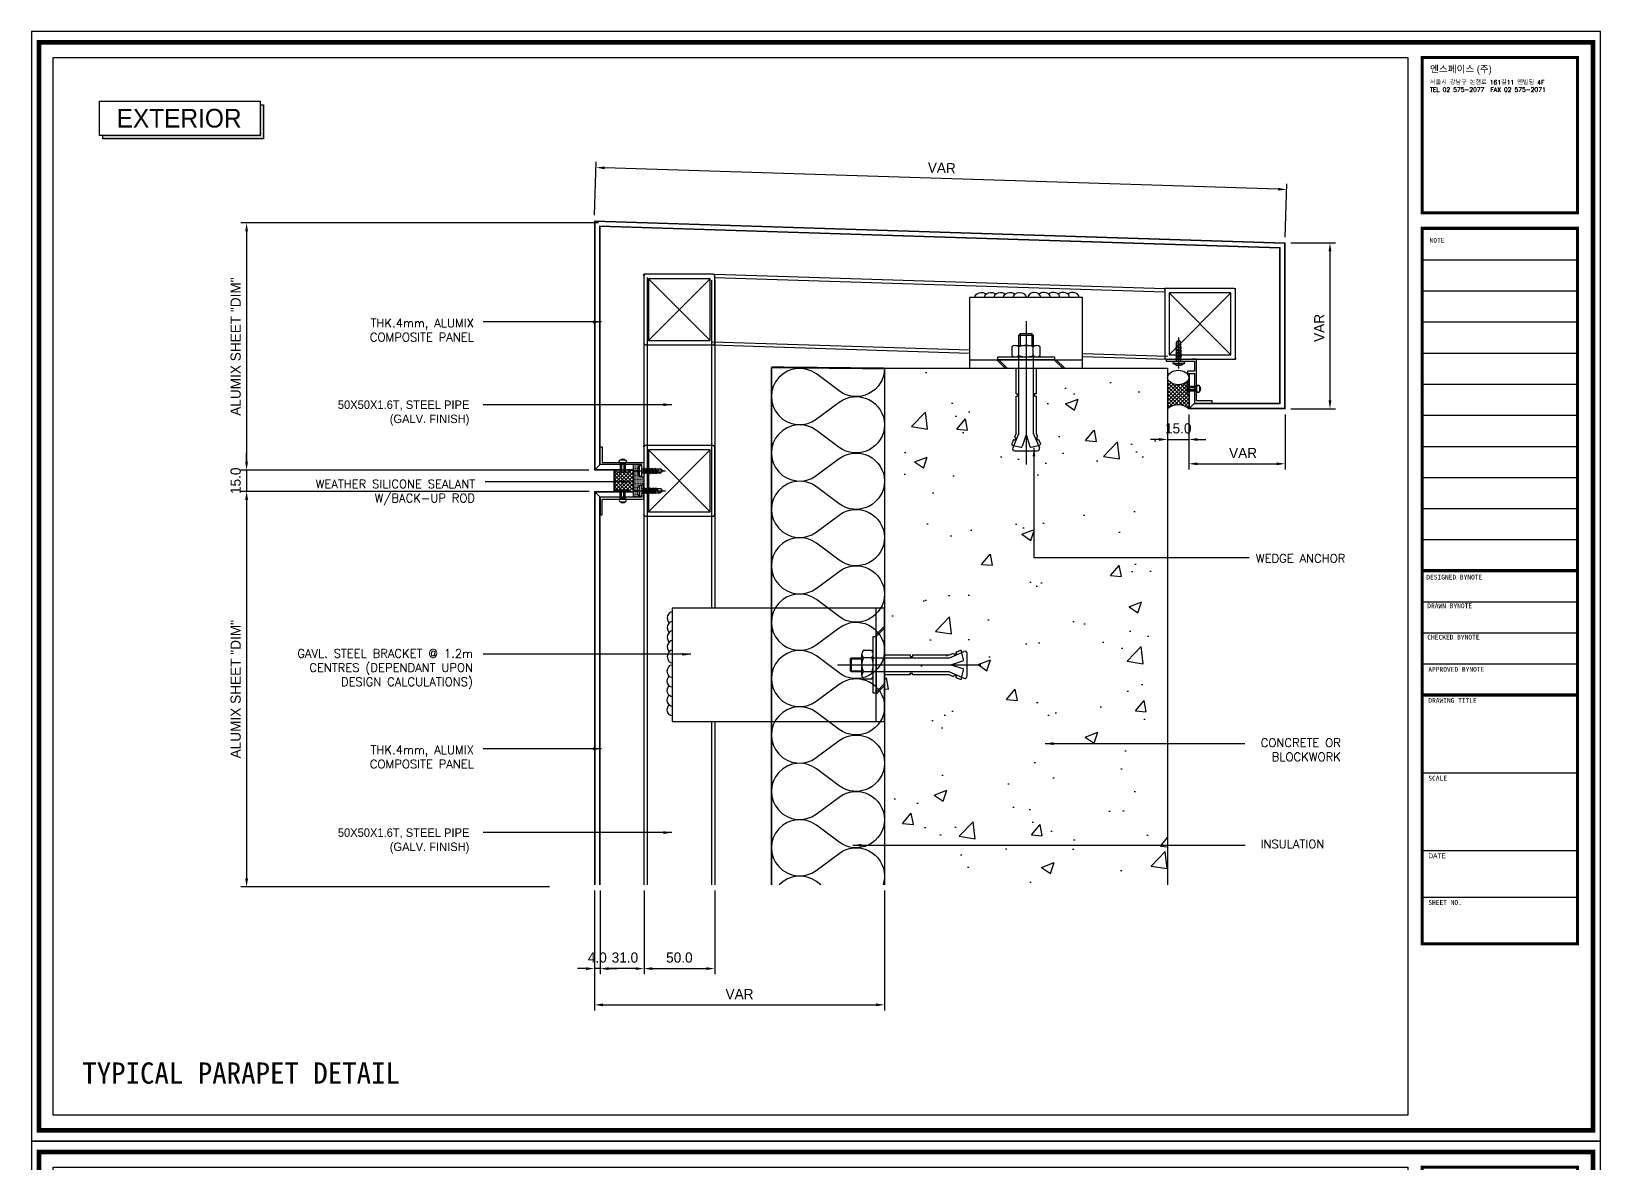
# Model space of a CAD drawing. Header units: millimetres. Extents: x 7297 to 60227, y -7497 to 19324.
# Drawn here: x 21964 to 23072, y 17129 to 17929 of the extents above; entities that cross this region are included whole.
import ezdxf

# ---------------------------------------------------------------- set-up
doc = ezdxf.new("R2010")
doc.units = ezdxf.units.MM
for name, color, linetype in [('NS_AL_MOLD', 7, 'Continuous'), ('NS_BRACKET_NUTS', 1, 'Continuous'), ('NS_CAULKING', 8, 'Continuous'), ('NS_COL_MAGENTA', 6, 'Continuous'), ('NS_COL_WHITE', 7, 'Continuous'), ('NS_COL_YELLOW', 2, 'Continuous'), ('NS_CON', 8, 'Continuous'), ('NS_CON_LINE', 2, 'Continuous'), ('NS_DIM', 1, 'Continuous'), ('NS_FORM', 7, 'Continuous'), ('NS_FRAME', 253, 'Continuous'), ('NS_INSUL', 8, 'Continuous'), ('NS_PIPE_FRAME', 2, 'Continuous'), ('NS_RIVET_SCREW', 1, 'Continuous'), ('NS_TEXT', 2, 'Continuous'), ('NS_TEXT_TITLE', 141, 'Continuous'), ('NS_WATERPROOF', 150, 'Continuous'), ('NS_WELD', 1, 'Continuous')]:
    doc.layers.add(name, color=color, linetype=linetype)
doc.layers.add('NS_AL_PANEL', color=32, linetype='Continuous', lineweight=9)
doc.styles.add('Expo M', font='Expo M.ttf')
doc.styles.add('HGTXT', font='romans.shx', dxfattribs={"bigfont": 'whgtxt.shx'})
doc.styles.add('HY울릉도L', font='')
doc.styles.add('style1', font='simplex.shx')
doc.styles.get('HY울릉도L').set_extended_font_data('Dotum')
doc.dimstyles.new('N-SPACE', dxfattribs={"dimscale": 4, "dimtxt": 1.8, "dimasz": 1.5, "dimexe": 1, "dimexo": 1, "dimgap": 1, "dimtad": 1, "dimtoh": 1, "dimdec": 1, "dimzin": 1, "dimdsep": 46, "dimtxsty": 'Expo M', "dimcen": 2, "dimclrd": 1, "dimclre": 1, "dimclrt": 2, "dimadec": 1, "dimazin": 0, "dimtfac": 1, "dimtdec": 1, "dimtix": 1, "dimtmove": 1, "dimatfit": 3, "dimfxl": 1, "dimtolj": 1, "dimtzin": 1, "dimarcsym": 0})

# ---------------------------------------------------------------- blocks, each defined once
blk = doc.blocks.new('*D923')
at = {"layer": 'NS_DIM', "color": 1, "lineweight": -2, "transparency": 16777216}
for p, q in [((22853.5, 17779.7), (22885.2, 17779.7)), ((22881.2, 17773.7), (22881.2, 17668.4)), ((22853.5, 17662.4), (22885.2, 17662.4))]:
    blk.add_line(p, q, dxfattribs=at)
at = {"layer": 'NS_DIM', "color": 1, "transparency": 16777216}
for points in [[(22880.2, 17773.7), (22882.2, 17773.7), (22881.2, 17779.7)], [(22880.2, 17668.4), (22882.2, 17668.4), (22881.2, 17662.4)]]:
    blk.add_solid(points, dxfattribs=at)
at = {"layer": 'NS_DIM', "color": 2, "transparency": 16777216, "insert": (22873.6, 17719.5), "char_height": 7.2, "attachment_point": 5, "rotation": 90, "style": 'Expo M'}
blk.add_mtext('\\A1;VAR', dxfattribs=at)
blk = doc.blocks.new('set anchor')
for p, q in [((0, -27.2), (0, 74.1)), ((-8.9, 56.5), (-10.1, 59.4)), ((-3.7, 61.8), (-9.5, 60.5)), ((-5, 52), (-9.4, 62.2)), ((-8.9, 56.5), (-8, 56.8)), ((-7.3, 55.2), (-8, 56.8)), ((7.9, 64.5), (-7.9, 64.5)), ((0, 52.8), (-2.7, 61.3)), ((0, 52.8), (2.7, 61.3)), ((9.5, 60.5), (3.7, 61.8)), ((5, 52), (9.4, 62.2)), ((7.3, 55.2), (8, 56.8)), ((8.9, 56.5), (8, 56.8)), ((8.9, 56.5), (10.1, 59.4)), ((-8.2, 54.8), (-7.3, 55.2)), ((-7.1, 52), (-8.2, 54.8)), ((-7.1, 25.8), (-7.1, 52)), ((-5, -2), (-5, 52)), ((5, 52), (5, -2)), ((7.1, 52), (8.2, 54.8)), ((7.1, 52), (7.1, 25.8)), ((8.2, 54.8), (7.3, 55.2)), ((-7.1, 25.8), (-5.8, 25.8)), ((-7.1, 6), (-7.1, 24.2)), ((-7.1, 24.2), (-5.8, 24.2)), ((-5.8, 24.2), (-5.8, 25.8)), ((7.1, 25.8), (5.8, 25.8)), ((5.8, 24.2), (5.8, 25.8)), ((7.1, 24.2), (5.8, 24.2)), ((7.1, 24.2), (7.1, 6)), ((-20, 0), (20, 0)), ((-20, -2), (-20, 0)), ((20, 0), (20, -2)), ((20, -2), (-20, -2)), ((7.5, -2), (-7.5, -2)), ((7.5, -2), (-7.5, -2)), ((7.5, -10), (-7.5, -10)), ((-5, -3), (-5, -9)), ((-5, -17.4), (-5, -10)), ((-4.2, -18.2), (-4.2, -10)), ((4.2, -18.2), (4.2, -10)), ((5, -3), (5, -9)), ((5, -10), (5, -17.4)), ((5, -17.4), (-5, -17.4)), ((-4.2, -18.2), (-5, -17.4)), ((-4.2, -18.2), (4.2, -18.2)), ((5, -17.4), (4.2, -18.2))]:
    blk.add_line(p, q)
blk.add_lwpolyline([(5, -3, 0.202073), (-5, -3, 0.404145), (-10, -3), (-10, -9, 0.404145), (-5, -9, 0.202073), (5, -9, 0.404145), (10, -9), (10, -3, 0.404145)], format="xyb", close=True)
for centre, radius, start, end in [((-9.3, 59.7), 0.833, 102.5288, 201.8014), ((-7.9, 62.8), 1.67, 90, 203.4287), ((-3.5, 61), 0.833, 17.6501, 102.5288), ((3.5, 61), 0.833, 77.4712, 162.3499), ((7.9, 62.8), 1.67, 336.5713, 90), ((9.3, 59.7), 0.833, 338.1986, 77.4712)]:
    blk.add_arc(centre, radius, start, end)
blk = doc.blocks.new('*D922')
at = {"layer": 'NS_DIM', "color": 1, "lineweight": -2, "transparency": 16777216}
for p, q in [((22365.5, 17321.9), (22365.5, 17262.8)), ((22396.5, 17321.9), (22396.5, 17262.8)), ((22390.5, 17266.8), (22371.5, 17266.8))]:
    blk.add_line(p, q, dxfattribs=at)
at = {"layer": 'NS_DIM', "color": 1, "transparency": 16777216}
for points in [[(22371.5, 17267.8), (22371.5, 17265.8), (22365.5, 17266.8)], [(22390.5, 17267.8), (22390.5, 17265.8), (22396.5, 17266.8)]]:
    blk.add_solid(points, dxfattribs=at)
at = {"layer": 'NS_DIM', "color": 2, "transparency": 16777216, "insert": (22383, 17274.6), "char_height": 7.2, "attachment_point": 5, "style": 'Expo M'}
blk.add_mtext('\\A1;31.0', dxfattribs=at)
blk = doc.blocks.new('*D911')
at = {"layer": 'NS_DIM', "color": 1, "lineweight": -2, "transparency": 16777216}
for p, q in [((22115.7, 17625), (22115.7, 17631)), ((22357.5, 17619), (22111.7, 17619)), ((22115.7, 17619), (22115.7, 17604)), ((22357.7, 17604), (22111.7, 17604)), ((22115.7, 17598), (22115.7, 17592))]:
    blk.add_line(p, q, dxfattribs=at)
at = {"layer": 'NS_DIM', "color": 1, "transparency": 16777216}
for points in [[(22114.7, 17625), (22116.7, 17625), (22115.7, 17619)], [(22114.7, 17598), (22116.7, 17598), (22115.7, 17604)]]:
    blk.add_solid(points, dxfattribs=at)
at = {"layer": 'NS_DIM', "color": 2, "transparency": 16777216, "insert": (22108, 17611.5), "char_height": 7.2, "attachment_point": 5, "rotation": 90, "style": 'Expo M'}
blk.add_mtext('\\A1;15.0', dxfattribs=at)
blk = doc.blocks.new('*D910')
at = {"layer": 'NS_DIM', "color": 1, "lineweight": -2, "transparency": 16777216}
for p, q in [((22357.7, 17604), (22111.7, 17604)), ((22115.7, 17598), (22115.7, 17330.5)), ((22329.8, 17324.5), (22111.7, 17324.5))]:
    blk.add_line(p, q, dxfattribs=at)
at = {"layer": 'NS_DIM', "color": 1, "transparency": 16777216}
for points in [[(22114.7, 17598), (22116.7, 17598), (22115.7, 17604)], [(22114.7, 17330.5), (22116.7, 17330.5), (22115.7, 17324.5)]]:
    blk.add_solid(points, dxfattribs=at)
at = {"layer": 'NS_DIM', "color": 2, "transparency": 16777216, "insert": (22108, 17464.2), "char_height": 7.2, "attachment_point": 5, "rotation": 90, "style": 'Expo M'}
blk.add_mtext('\\A1;ALUMIX SHEET "DIM"', dxfattribs=at)
blk = doc.blocks.new('*D909')
at = {"layer": 'NS_DIM', "color": 1, "lineweight": -2, "transparency": 16777216}
for p, q in [((22364.4, 17793.7), (22111.7, 17793.7)), ((22115.7, 17787.7), (22115.7, 17625)), ((22357.5, 17619), (22111.7, 17619))]:
    blk.add_line(p, q, dxfattribs=at)
at = {"layer": 'NS_DIM', "color": 1, "transparency": 16777216}
for points in [[(22114.7, 17787.7), (22116.7, 17787.7), (22115.7, 17793.7)], [(22114.7, 17625), (22116.7, 17625), (22115.7, 17619)]]:
    blk.add_solid(points, dxfattribs=at)
at = {"layer": 'NS_DIM', "color": 2, "transparency": 16777216, "insert": (22108, 17706.3), "char_height": 7.2, "attachment_point": 5, "rotation": 90, "style": 'Expo M'}
blk.add_mtext('\\A1;ALUMIX SHEET "DIM"', dxfattribs=at)
blk = doc.blocks.new('*D908')
at = {"layer": 'NS_DIM', "color": 1, "lineweight": -2, "transparency": 16777216}
for p, q in [((22361.5, 17321.9), (22361.5, 17262.8)), ((22365.5, 17321.9), (22365.5, 17262.8)), ((22355.5, 17266.8), (22349.5, 17266.8)), ((22365.5, 17266.8), (22361.5, 17266.8)), ((22371.5, 17266.8), (22377.5, 17266.8))]:
    blk.add_line(p, q, dxfattribs=at)
at = {"layer": 'NS_DIM', "color": 1, "transparency": 16777216}
for points in [[(22355.5, 17267.8), (22355.5, 17265.8), (22361.5, 17266.8)], [(22371.5, 17267.8), (22371.5, 17265.8), (22365.5, 17266.8)]]:
    blk.add_solid(points, dxfattribs=at)
at = {"layer": 'NS_DIM', "color": 2, "transparency": 16777216, "insert": (22363.5, 17274.6), "char_height": 7.2, "attachment_point": 5, "style": 'Expo M'}
blk.add_mtext('\\A1;4.0', dxfattribs=at)
blk = doc.blocks.new('*D907')
at = {"layer": 'NS_DIM', "color": 1, "lineweight": -2, "transparency": 16777216}
for p, q in [((22361.6, 17799.2), (22362.8, 17836.8)), ((22844.6, 17817.5), (22368.6, 17832.6)), ((22849.6, 17783.7), (22850.8, 17821.3))]:
    blk.add_line(p, q, dxfattribs=at)
at = {"layer": 'NS_DIM', "color": 1, "transparency": 16777216}
for points in [[(22368.7, 17833.6), (22368.6, 17831.6), (22362.6, 17832.8)], [(22844.7, 17818.5), (22844.6, 17816.5), (22850.6, 17817.3)]]:
    blk.add_solid(points, dxfattribs=at)
at = {"layer": 'NS_DIM', "color": 2, "transparency": 16777216, "insert": (22606.9, 17832.6), "char_height": 7.2, "attachment_point": 5, "rotation": 358.1861, "style": 'Expo M'}
blk.add_mtext('\\A1;VAR', dxfattribs=at)
blk = doc.blocks.new('*D904')
at = {"layer": 'NS_DIM', "color": 1, "lineweight": -2, "transparency": 16777216}
for p, q in [((22766.5, 17658.4), (22766.5, 17636.7)), ((22781.5, 17658.4), (22781.5, 17636.7)), ((22760.5, 17640.7), (22754.5, 17640.7)), ((22766.5, 17640.7), (22781.5, 17640.7)), ((22787.5, 17640.7), (22793.5, 17640.7))]:
    blk.add_line(p, q, dxfattribs=at)
at = {"layer": 'NS_DIM', "color": 1, "transparency": 16777216}
for points in [[(22760.5, 17641.7), (22760.5, 17639.7), (22766.5, 17640.7)], [(22787.5, 17641.7), (22787.5, 17639.7), (22781.5, 17640.7)]]:
    blk.add_solid(points, dxfattribs=at)
at = {"layer": 'NS_DIM', "color": 2, "transparency": 16777216, "insert": (22774, 17648.5), "char_height": 7.2, "attachment_point": 5, "style": 'Expo M'}
blk.add_mtext('\\A1;15.0', dxfattribs=at)
blk = doc.blocks.new('*D903')
at = {"layer": 'NS_DIM', "color": 1, "lineweight": -2, "transparency": 16777216}
for p, q in [((22781.5, 17658.4), (22781.5, 17619.5)), ((22849.5, 17658.4), (22849.5, 17619.5)), ((22787.5, 17623.5), (22843.5, 17623.5))]:
    blk.add_line(p, q, dxfattribs=at)
at = {"layer": 'NS_DIM', "color": 1, "transparency": 16777216}
for points in [[(22787.5, 17624.5), (22787.5, 17622.5), (22781.5, 17623.5)], [(22843.5, 17624.5), (22843.5, 17622.5), (22849.5, 17623.5)]]:
    blk.add_solid(points, dxfattribs=at)
at = {"layer": 'NS_DIM', "color": 2, "transparency": 16777216, "insert": (22819.8, 17631.1), "char_height": 7.2, "attachment_point": 5, "style": 'Expo M'}
blk.add_mtext('\\A1;VAR', dxfattribs=at)
blk = doc.blocks.new('AL-TEMPLATE')
at = {"color": 8}
for p, q in [((2716.82, 1392.97), (2800.02, 1392.97)), ((2716.82, 1376.33), (2800.02, 1376.33)), ((2716.82, 1359.69), (2800.02, 1359.69)), ((2716.82, 1343.05), (2800.02, 1343.05)), ((2716.82, 1326.41), (2800.02, 1326.41)), ((2716.82, 1309.77), (2800.02, 1309.77)), ((2716.82, 1293.13), (2800.02, 1293.13)), ((2716.82, 1276.49), (2800.02, 1276.49)), ((2716.82, 1259.85), (2800.02, 1259.85)), ((2716.82, 1243.21), (2800.02, 1243.21)), ((2716.82, 1209.93), (2800.02, 1209.93)), ((2716.82, 1193.29), (2800.02, 1193.29)), ((2716.82, 1176.65), (2800.02, 1176.65)), ((2716.82, 1118.41), (2800.02, 1118.41)), ((2716.82, 1076.81), (2800.02, 1076.81)), ((2716.82, 1051.85), (2800.02, 1051.85))]:
    blk.add_line(p, q, dxfattribs=at)
at = {"color": 7, "ltscale": 2}
blk.add_lwpolyline([(1972.34, 1515.25), (1972.34, 921.25), (2812.34, 921.25), (2812.34, 1515.25)], close=True, dxfattribs=at)
at = {"color": 8}
for points, const_width in [([(1976.34, 1509.45), (2808.34, 1509.45), (2808.34, 927.05), (1976.34, 927.05)], 2.5), ([(2716.82, 1501.32), (2800.02, 1501.32), (2800.02, 1418.12), (2716.82, 1418.12)], 1.66), ([(2716.82, 1409.8), (2800.02, 1409.8), (2800.02, 1026.89), (2716.82, 1026.89)], 1.66)]:
    blk.add_lwpolyline(points, close=True, dxfattribs=dict(at, const_width=const_width))
at = {"color": 9}
blk.add_lwpolyline([(1984.07, 1501.32), (2709.08, 1501.32), (2709.08, 935.18), (1984.07, 935.18)], close=True, dxfattribs=at)
at = {"color": 8, "const_width": 1.66}
for points in [[(2716.82, 1226.57), (2800.02, 1226.57)], [(2716.82, 1160.01), (2800.02, 1160.01)]]:
    blk.add_lwpolyline(points, dxfattribs=at)
at = {"color": 146, "true_color": 0x105689, "insert": (2721.06, 1496.93), "char_height": 3.6698, "attachment_point": 1, "style": 'HGTXT'}
blk.add_mtext('{\\fExpo M|b0|i0|c129|p18;엔스페이스 (주)}', dxfattribs=at)
at = {"insert": (2720.94, 1489.17), "char_height": 2.3487, "attachment_point": 1, "style": 'HGTXT'}
blk.add_mtext('서울시 강남구 논현로 161길11 엔빌딩 4F\\PTEL 02 575-2077  FAX 02 575-2071', dxfattribs=at)
at = {"color": 8, "attachment_point": 1}
for s, insert, char_height, width in [('NOTE', (2720.76, 1404.73), 2.556, 438.9676), ('DESIGNED BYNOTE', (2719.01, 1224.39), 2.5559, 438.9676), ('DRAWN BYNOTE', (2719.56, 1209.04), 2.5559, 438.9676), ('CHECKED BYNOTE', (2719.56, 1192.25), 2.5559, 438.9676), ('APPROVED BYNOTE', (2720.1, 1175.04), 2.5559, 438.9676), ('DRAWING TITLE', (2720.1, 1158.4), 2.5559, 438.9675), ('SCALE', (2720.1, 1116.8), 2.556, 438.9675), ('{\\fﾱﾼﾸﾲ|b0|i0|c129|p49;DATE}', (2720.1, 1075.2), 2.5559, 438.9675), ('SHEET NO.', (2720.1, 1050.24), 2.556, 438.9675)]:
    blk.add_mtext(s, dxfattribs=dict(at, insert=insert, char_height=char_height, width=width))
blk = doc.blocks.new('*D900')
at = {"layer": 'NS_DIM', "color": 1, "lineweight": -2, "transparency": 16777216}
for p, q in [((22361.5, 17321.9), (22361.5, 17237.2)), ((22566.5, 17321.9), (22566.5, 17237.2)), ((22367.5, 17241.2), (22560.5, 17241.2))]:
    blk.add_line(p, q, dxfattribs=at)
at = {"layer": 'NS_DIM', "color": 1, "transparency": 16777216}
for points in [[(22367.5, 17242.2), (22367.5, 17240.2), (22361.5, 17241.2)], [(22560.5, 17242.2), (22560.5, 17240.2), (22566.5, 17241.2)]]:
    blk.add_solid(points, dxfattribs=at)
at = {"layer": 'NS_DIM', "color": 2, "transparency": 16777216, "insert": (22464, 17248.8), "char_height": 7.2, "attachment_point": 5, "style": 'Expo M'}
blk.add_mtext('\\A1;VAR', dxfattribs=at)
blk = doc.blocks.new('*D899')
at = {"layer": 'NS_DIM', "color": 1, "lineweight": -2, "transparency": 16777216}
for p, q in [((22396.5, 17321.9), (22396.5, 17262.8)), ((22446.5, 17321.9), (22446.5, 17262.8)), ((22402.5, 17266.8), (22440.5, 17266.8))]:
    blk.add_line(p, q, dxfattribs=at)
at = {"layer": 'NS_DIM', "color": 1, "transparency": 16777216}
for points in [[(22402.5, 17267.8), (22402.5, 17265.8), (22396.5, 17266.8)], [(22440.5, 17267.8), (22440.5, 17265.8), (22446.5, 17266.8)]]:
    blk.add_solid(points, dxfattribs=at)
at = {"layer": 'NS_DIM', "color": 2, "transparency": 16777216, "insert": (22421.5, 17274.6), "char_height": 7.2, "attachment_point": 5, "style": 'Expo M'}
blk.add_mtext('\\A1;50.0', dxfattribs=at)
blk = doc.blocks.new('피스')
for p, q in [((-4, 1.5), (-4, 1)), ((-4, 1.5), (4, 1.5)), ((-3, 0), (3, 0)), ((-0.5, 3), (-0.4, 2.3)), ((-0.4, 2.3), (0.4, 2.3)), ((0, 5), (0, -16.8)), ((0.5, 3), (0.4, 2.3)), ((4, 1.5), (4, 1)), ((2, -1.5), (-2, -2)), ((-1.5, -1.5), (-2, -2)), ((-2, -2), (-1.5, -2.5)), ((-1.5, -3.5), (-2, -4)), ((2, -3.5), (-2, -4)), ((-2, -4), (-1.5, -4.5)), ((-1.5, -5.5), (-2, -6)), ((2, -5.5), (-2, -6)), ((-2, -6), (-1.5, -6.5)), ((-1.5, -7.5), (-2, -8)), ((2, -7.5), (-2, -8)), ((-2, -8), (-1.5, -8.5)), ((-1.5, -9.5), (-2, -10)), ((2, -9.5), (-2, -10)), ((-2, -10), (-1.5, -10.5)), ((-1.5, -0.5), (-1.5, -1.5)), ((1.5, -1), (-1.5, -1.5)), ((1.5, -2), (-1.5, -2.5)), ((-1.5, -2.5), (-1.5, -3.5)), ((1.5, -3), (-1.5, -3.5)), ((1.5, -4), (-1.5, -4.5)), ((-1.5, -4.5), (-1.5, -5.5)), ((1.5, -5), (-1.5, -5.5)), ((1.5, -6), (-1.5, -6.5)), ((-1.5, -6.5), (-1.5, -7.5)), ((1.5, -7), (-1.5, -7.5)), ((1.5, -8), (-1.5, -8.5)), ((-1.5, -8.5), (-1.5, -9.5)), ((1.5, -9), (-1.5, -9.5)), ((1.5, -10), (-1.5, -10.5)), ((-1.5, -10.5), (-1.5, -13.5)), ((1.5, -0.5), (1.5, -1)), ((1.5, -1), (2, -1.5)), ((2, -1.5), (1.5, -2)), ((1.5, -2), (1.5, -3)), ((1.5, -3), (2, -3.5)), ((2, -3.5), (1.5, -4)), ((1.5, -4), (1.5, -5)), ((1.5, -5), (2, -5.5)), ((2, -5.5), (1.5, -6)), ((1.5, -6), (1.5, -7)), ((1.5, -7), (2, -7.5)), ((2, -7.5), (1.5, -8)), ((1.5, -8), (1.5, -9)), ((1.5, -9), (2, -9.5)), ((2, -9.5), (1.5, -10)), ((1.5, -10), (1.5, -13)), ((0, -15), (-1.5, -13.5)), ((-1.3, -13.5), (-1.3, -12)), ((0, -15), (-1.3, -13.5)), ((0, -15), (1.5, -13)), ((1.5, -13), (0.6, -11.5))]:
    blk.add_line(p, q)
for centre, radius, start, end in [((0, -3.1), 6.08, 94.7146, 131.1121), ((-3, 1), 1, 180, 270), ((-2, -0.5), 0.5, 0, 90), ((0, -3.1), 6.08, 48.8879, 85.2854), ((2, -0.5), 0.5, 90, 180), ((3, 1), 1, 270, 0), ((-0.3, -12), 1, 30.0863, 180)]:
    blk.add_arc(centre, radius, start, end)
blk = doc.blocks.new('N-SCREW')
blk.add_blockref('피스', (17.3, -1))
blk = doc.blocks.new('md-01')
blk.add_lwpolyline([(3059.8, 4337.6), (3059.8, 4328.6), (3043.3, 4328.6), (3030.3, 4328.6), (3030.3, 4316.1), (3031.8, 4316.1), (3031.8, 4327.1), (3043.3, 4327.1), (3061.3, 4327.1), (3061.3, 4330.1), (3061, 4330.4), (3061.3, 4330.7), (3061, 4331), (3061.3, 4331.3), (3061, 4331.6), (3061.3, 4331.9), (3061, 4332.2), (3061.3, 4332.5), (3061, 4332.8), (3061.3, 4333.1), (3061, 4333.4), (3061.3, 4333.7), (3061, 4334), (3061.3, 4334.3), (3061, 4334.6), (3061.3, 4334.9), (3061.3, 4337.6)], close=True)
at = {"xscale": -1, "rotation": 90}
blk.add_blockref('N-SCREW', (3058.7, 4350.4), dxfattribs=at)
blk = doc.blocks.new('RIVET')
for p, q in [((-1.1, -3.9), (-1.1, 3.9)), ((5, 1.8), (-1.1, 1.8)), ((5, 0.8), (-1.1, 0.8)), ((7.3, -1.8, 0), (7.3, 1.8, 0)), ((5, -0.8), (-1.1, -0.8)), ((5, -1.8), (-1.1, -1.8))]:
    blk.add_line(p, q)
at = {"ltscale": 3}
for p, q in [((0, 4.9), (0, -4.9)), ((5, 1.8), (5, -1.8))]:
    blk.add_line(p, q, dxfattribs=at)
for centre, radius, start, end in [((0, 3.9), 1.05, 90, 180), ((6.2, 1.2), 1.3, 27.3471, 152.6529), ((5.8, 0, 0), 2.2, 313.0029, 46.9971), ((0, -3.9), 1.05, 180, 270), ((6.2, -1.2), 1.3, 207.3471, 332.6529)]:
    blk.add_arc(centre, radius, start, end)
blk = doc.blocks.new('SEMI-OPEN')
at = {"ltscale": 3}
h = blk.add_hatch(dxfattribs=at)
h.set_pattern_fill('DOTS', color=256, scale=5, angle=90, style=0)
h.set_pattern_definition([(90, (-121159.27076, -3753735.47985), (-0.3125, 0.15625), [0, -0.3125])])
h.paths.add_polyline_path([(11057.4, 2394.8), (11057.4, 2393.8), (11058.9, 2393.8, 0.414222), (11057.9, 2392.8), (11057.9, 2392.3, 0.160163), (11061.4, 2390.8), (11061.5, 2391.4), (11062.3, 2391.4), (11062.4, 2390.8, 0.160163), (11065.9, 2392.3), (11065.9, 2392.8, 0.414214), (11064.9, 2393.8), (11066.4, 2393.8), (11066.4, 2387.8), (11062.4, 2387.8), (11047.4, 2387.8), (11043.4, 2387.8), (11043.4, 2393.8), (11044.9, 2393.8, 0.414214), (11043.9, 2392.8), (11043.9, 2392.3, 0.160163), (11047.4, 2390.8), (11047.5, 2391.4), (11048.3, 2391.4), (11048.4, 2390.8, 0.160163), (11051.9, 2392.3), (11051.9, 2392.8, 0.414214), (11050.9, 2393.8), (11052.4, 2393.8), (11052.4, 2394.8)])
h = blk.add_hatch(dxfattribs=at)
h.set_pattern_fill('ANSI37', color=256, scale=15, angle=90, style=0)
h.set_pattern_definition([(135, (-122009.2709, -3753737.4799), (-1.3258252147, -1.3258252147), []), (225, (-122009.2709, -3753737.4799), (1.3258252147, -1.3258252147), [])])
edge = h.paths.add_edge_path()
edge.add_line((11047.4, 2387.8), (11047.4, 2385.2))
edge.add_arc((11047.4, 2384.2), 1.05, 0, 90, ccw=False)
edge.add_line((11048.5, 2384.2), (11048.5, 2376.5))
edge.add_arc((11047.4, 2376.5), 1.05, -90, 0, ccw=False)
edge.add_line((11047.4, 2375.4), (11047.4, 2374.6))
edge.add_line((11047.4, 2374.6), (11062.4, 2374.6))
edge.add_line((11062.4, 2374.6), (11062.4, 2375.4))
edge.add_arc((11062.4, 2376.5), 1.05, 180, 270, ccw=False)
edge.add_line((11061.4, 2376.5), (11061.4, 2384.2))
edge.add_arc((11062.4, 2384.2), 1.05, 90, 180, ccw=False)
edge.add_line((11062.4, 2385.2), (11062.4, 2387.8))
edge.add_line((11062.4, 2387.8), (11047.4, 2387.8))
h = blk.add_hatch()
h.set_pattern_fill('ANSI37', color=256, angle=90, style=0)
h.set_pattern_definition([(135, (76770.76768, -191608.29066), (-0.08838834765, -0.08838834765), []), (225, (76770.76768, -191608.29066), (0.08838834765, -0.08838834765), [])])
h.paths.add_polyline_path([(11047.4, 2374.1), (11047.4, 2374.6), (11062.4, 2374.6), (11062.4, 2374.1)])
for p, q in [((11047.4, 2387.8, 0), (11062.4, 2387.8, 0)), ((11062.4, 2387.8, 0), (11047.4, 2387.8, 0)), ((11062.4, 2374.6, 0), (11047.4, 2374.6, 0)), ((11062.4, 2374.1, 0), (11047.4, 2374.1, 0))]:
    blk.add_line(p, q)
at = {"xscale": -1}
blk.add_blockref('RIVET', (11047.4, 2380.3, 0), dxfattribs=at)
blk.add_blockref('RIVET', (11062.4, 2380.3, 0))
blk = doc.blocks.new('*U98')
for p, q in [((1, 50), (0, 50)), ((0, 49), (0, 50)), ((0, 49), (0, 1)), ((49, 50), (1, 50)), ((3.2, 3.2), (46.8, 46.8)), ((46.8, 3.2), (3.2, 46.8)), ((49, 50), (50, 50)), ((50, 49), (50, 50)), ((50, 1), (50, 49)), ((0, 1), (0, 0)), ((1, 0), (0, 0)), ((50, 1), (50, 0)), ((1, 0), (49, 0)), ((49, 0), (50, 0))]:
    blk.add_line(p, q)
blk.add_lwpolyline([(3.2, 46.8), (3.2, 3.2), (46.8, 3.2), (46.8, 46.8)], close=True)
for centre, start, end in [((1, 49), 90, 180), ((49, 49), 0, 90), ((1, 1), 180, 270), ((49, 1), 270, 0)]:
    blk.add_arc(centre, 1, start, end)

msp = doc.modelspace()

# ---------------------------------------------------------------- hatches: boundary and pattern name
at = {"layer": 'NS_CAULKING'}
h = msp.add_hatch(dxfattribs=at)
h.set_pattern_fill('ANSI37', color=256, scale=15, angle=90, style=0)
h.set_pattern_definition([(45, (20602.5794, 16970.3528), (1.3258252, -1.3258252), []), (315, (20602.5794, 16970.3528), (-1.3258252, -1.3258252), [])])
edge = h.paths.add_edge_path()
edge.add_ellipse((22773.95, 17684.44), major_axis=(-7.5, 0), ratio=0.6813893, start_angle=0, end_angle=180, ccw=False)
edge.add_line((22781.45, 17684.4), (22781.45, 17662.4))
edge.add_arc((22773.95, 17653.66), 11.52, 409.36706, 490.63294)
edge.add_line((22766.45, 17662.4), (22766.45, 17684.4))
at = {"layer": 'NS_COL_MAGENTA'}
msp.add_hatch(color=256, dxfattribs=at).paths.add_polyline_path([(22127.57, 17877.1), (22125.17, 17877.1), (22125.17, 17855.57), (22014.14, 17855.57), (22014.14, 17853.01), (22127.57, 17853.01)])
at = {"layer": 'NS_CON'}
h = msp.add_hatch(dxfattribs=at)
h.set_pattern_fill('AR-CONC', color=256, scale=0.5, style=0)
h.set_pattern_definition([(50, (24675.86, 3087.826), (91.09233, -7.96954), [9.525, -104.775]), (355, (24675.86, 3087.83), (-17.6217, 95.5284), [7.62, -83.8203]), (100.45144, (24683.45, 3087.16), (73.4706, 87.5589), [8.095, -89.0451]), (46.1842, (24675.86, 3113.23), (135.5395, -21.0212), [14.2875, -157.1625]), (96.6356, (24687.16, 3111.47), (118.7021, 123.7131), [12.1425, -133.5678]), (351.1842, (24675.86, 3113.23), (118.7021, 123.713), [11.43, -125.7299]), (21, (24688.56, 3106.876), (75.8072, -51.1326), [9.525, -104.775]), (326, (24688.56, 3106.88), (30.901, 92.094), [7.62, -83.82]), (71.45144, (24694.88, 3102.615), (106.7082, 40.9614), [8.095, -89.04497]), (37.5, (24675.862, 3087.826), (1.5443, 42.27752), [0, -82.804, 0, -85.09, 0, -84.1375]), (7.5, (24675.86, 3087.826), (33.40983, 50.09029), [0, -48.514, 0, -80.899, 0, -32.0675]), (327.5, (24647.54, 3087.826), (67.7953, -2.86437), [0, -31.75, 0, -99.06, 0, -131.445]), (317.5, (24634.84, 3087.826), (74.0646, 12.71325), [0, -41.275, 0, -65.786, 0, -93.345])])
h.paths.add_polyline_path([(22566.45, 17691.07), (22766.45, 17691.07), (22766.45, 17325.94), (22566.45, 17325.94)])

# ---------------------------------------------------------------- linework, layer by layer
at = {"layer": 'NS_AL_MOLD'}
msp.add_lwpolyline([(22783.35, 17697.4), (22783.05, 17697.1), (22782.75, 17697.4), (22782.45, 17697.1), (22782.15, 17697.4), (22781.85, 17697.1), (22781.55, 17697.4), (22781.25, 17697.1), (22780.95, 17697.4), (22780.65, 17697.1), (22780.35, 17697.4), (22780.05, 17697.1), (22779.75, 17697.4), (22779.45, 17697.1), (22779.15, 17697.4), (22778.85, 17697.1), (22778.55, 17697.4), (22778.25, 17697.1), (22777.95, 17697.4), (22777.65, 17697.1), (22777.35, 17697.4), (22777.05, 17697.1), (22776.75, 17697.4), (22776.45, 17697.1), (22776.15, 17697.4), (22775.85, 17697.1), (22775.55, 17697.4), (22775.25, 17697.1), (22774.95, 17697.4), (22774.65, 17697.1), (22774.35, 17697.4), (22774.05, 17697.1), (22773.75, 17697.4), (22773.45, 17697.1), (22773.15, 17697.4), (22772.85, 17697.1), (22772.55, 17697.4), (22772.25, 17697.1), (22771.95, 17697.4), (22771.65, 17697.1), (22771.35, 17697.4), (22771.05, 17697.1), (22770.75, 17697.4), (22770.45, 17697.1), (22770.15, 17697.4), (22769.85, 17697.1), (22769.55, 17697.4), (22769.25, 17697.1), (22768.95, 17697.4), (22768.65, 17697.1), (22768.35, 17697.4), (22768.05, 17697.1), (22767.75, 17697.4), (22767.45, 17697.1), (22767.15, 17697.4), (22766.85, 17697.1), (22766.55, 17697.4), (22766.25, 17697.1), (22765.95, 17697.4), (22765.65, 17697.1), (22765.35, 17697.4), (22765.35, 17695.9), (22773.65, 17695.9), (22773.95, 17696.2), (22774.25, 17695.9), (22785.45, 17695.9), (22785.45, 17688.9), (22780.45, 17688.9), (22780.45, 17687.4), (22785.45, 17687.4), (22785.45, 17666.4), (22797.95, 17666.4), (22797.95, 17667.9), (22786.95, 17667.9), (22786.95, 17697.4), (22783.95, 17697.4), (22783.65, 17697.1)], close=True, dxfattribs=at)
at = {"layer": 'NS_AL_PANEL'}
for p, q in [((22361.45, 17795.18), (22849.45, 17779.72)), ((22361.45, 17795.18), (22361.45, 17618.97)), ((22361.95, 17794.66), (22848.95, 17779.24)), ((22361.95, 17794.66), (22361.95, 17619.47)), ((22364.95, 17791.57), (22845.95, 17776.33)), ((22364.95, 17791.57), (22364.95, 17622.47)), ((22365.45, 17791.05), (22845.45, 17775.85)), ((22365.45, 17791.05), (22365.45, 17622.97)), ((22845.45, 17666.4), (22845.45, 17775.85)), ((22845.95, 17665.9), (22845.95, 17776.33)), ((22848.95, 17662.9), (22848.95, 17779.24)), ((22849.45, 17662.4), (22849.45, 17779.72)), ((22781.45, 17687.4), (22781.45, 17662.4)), ((22781.45, 17687.4), (22785.45, 17687.4)), ((22781.95, 17687.4), (22781.95, 17662.9)), ((22785.45, 17666.4), (22781.95, 17662.9)), ((22845.95, 17665.9), (22784.95, 17665.9)), ((22845.45, 17666.4), (22785.45, 17666.4)), ((22849.45, 17662.4), (22781.45, 17662.4)), ((22848.95, 17662.9), (22781.95, 17662.9)), ((22388.95, 17618.97), (22361.45, 17618.97)), ((22365.45, 17622.97), (22361.95, 17619.47)), ((22388.95, 17619.47), (22361.95, 17619.47)), ((22388.95, 17618.97), (22388.95, 17622.97)), ((22361.45, 17325.94), (22361.45, 17603.97)), ((22388.95, 17603.97), (22361.45, 17603.97)), ((22361.95, 17325.94), (22361.95, 17603.47)), ((22388.95, 17603.47), (22361.95, 17603.47)), ((22365.45, 17599.97), (22361.95, 17603.47)), ((22364.95, 17325.94), (22364.95, 17600.47)), ((22365.45, 17325.94), (22365.45, 17599.97)), ((22388.95, 17603.97), (22388.95, 17599.97))]:
    msp.add_line(p, q, dxfattribs=at)
at = {"layer": 'NS_BRACKET_NUTS'}
for p, q in [((22626.45, 17697.07), (22706.45, 17697.07)), ((22560.45, 17441.47), (22560.45, 17521.47))]:
    msp.add_line(p, q, dxfattribs=at)
for points in [[(22706.45, 17691.07), (22706.45, 17741.07), (22626.45, 17741.07), (22626.45, 17691.07)], [(22566.45, 17521.47), (22416.45, 17521.46), (22416.45, 17441.46), (22566.45, 17441.47)]]:
    msp.add_lwpolyline(points, close=True, dxfattribs=at)
at = {"layer": 'NS_CAULKING'}
msp.add_arc((22773.95, 17653.66), 11.52, 49.36706, 130.63294, dxfattribs=at)
msp.add_ellipse((22773.95, 17684.44), major_axis=(-7.5, 0), ratio=0.6813893, dxfattribs=at)
at = {"layer": 'NS_COL_MAGENTA'}
msp.add_lwpolyline([(22011.74, 17879.66), (22125.17, 17879.66), (22125.17, 17855.57), (22011.74, 17855.57)], close=True, dxfattribs=at)
msp.add_lwpolyline([(22125.17, 17877.1), (22127.57, 17877.1), (22127.57, 17853.01), (22014.14, 17853.01), (22014.14, 17855.57)], dxfattribs=at)
at = {"layer": 'NS_COL_YELLOW'}
for p, q in [((22651.8, 17691.07), (22645.8, 17697.07)), ((22653.22, 17691.07), (22647.22, 17697.07)), ((22692.36, 17691.07), (22686.36, 17697.07)), ((22693.77, 17691.07), (22687.77, 17697.07)), ((22566.45, 17508.78), (22560.45, 17502.78)), ((22566.45, 17507.37), (22560.45, 17501.37)), ((22566.45, 17468.23), (22560.45, 17462.23)), ((22566.45, 17466.82), (22560.45, 17460.82))]:
    msp.add_line(p, q, dxfattribs=at)
at = {"layer": 'NS_CON_LINE'}
for p, q in [((22566.45, 17691.07), (22766.45, 17691.07)), ((22566.45, 17691.07), (22566.45, 17325.94)), ((22766.45, 17691.07), (22766.45, 17325.94))]:
    msp.add_line(p, q, dxfattribs=at)
at = {"layer": 'NS_FRAME'}
for p, q in [((22396.45, 17757.47), (22396.45, 17325.94)), ((22446.45, 17757.47), (22764.45, 17747.4)), ((22446.45, 17753.15), (22446.45, 17521.47)), ((22444.87, 17707.49), (22626.45, 17701.74)), ((22706.45, 17699.21), (22766.45, 17697.31)), ((22446.45, 17441.47), (22446.45, 17325.94))]:
    msp.add_line(p, q, dxfattribs=at)
at = {"layer": 'NS_FRAME', "ltscale": 6}
for p, q in [((22398.75, 17755.08), (22398.75, 17325.94)), ((22444.15, 17753.23), (22444.15, 17521.47)), ((22446.38, 17755.17), (22764.38, 17745.1)), ((22444.94, 17709.79), (22626.45, 17704.05)), ((22706.45, 17701.51), (22766.53, 17699.61)), ((22444.15, 17441.47), (22444.15, 17325.94))]:
    msp.add_line(p, q, dxfattribs=at)
at = {"layer": 'NS_INSUL'}
for points in [[(22566.45, 17691.07, -0.6172013), (22534.33, 17674.96), (22518.3, 17686.98, 1.9828867), (22518.25, 17655), (22534.38, 17667.02, -0.6112457), (22566.45, 17651.15, -0.6159255), (22534.33, 17635.11), (22518.3, 17647.13, 1.9828867), (22518.25, 17615.15), (22534.38, 17627.17, -0.6112456), (22566.45, 17611.3, -0.6159256), (22534.33, 17595.26), (22518.3, 17607.28, 1.9828867), (22518.25, 17575.3), (22534.38, 17587.31, -0.6112455), (22566.45, 17571.44, -0.6159257), (22534.33, 17555.41), (22518.3, 17567.43, 1.9828867), (22518.25, 17535.45), (22534.38, 17547.46, -0.6112457), (22566.45, 17531.59, -0.6159255), (22534.33, 17515.56), (22518.3, 17527.57, 1.9828867), (22518.25, 17495.6), (22534.38, 17507.61, -0.6112452), (22566.45, 17491.74, -0.615926), (22534.33, 17475.7), (22518.3, 17487.72, 1.9828867), (22518.25, 17455.74), (22534.38, 17467.76, -0.6112451), (22566.45, 17451.89, -0.6159262), (22534.33, 17435.85), (22518.3, 17447.87, 1.9828867), (22518.25, 17415.89), (22534.38, 17427.91, -0.611245), (22566.45, 17412.04, -0.6159262), (22534.33, 17396), (22518.3, 17408.02, 1.9828867), (22518.25, 17376.04), (22534.38, 17388.06, -0.6112452), (22566.45, 17372.19, -0.615926), (22534.33, 17356.15), (22518.3, 17368.17, 1.9828867), (22518.25, 17336.19), (22534.38, 17348.21, -0.6112458), (22566.45, 17332.33, -0.081167), (22565.38, 17325.94, -0.081167)], [(22521.47, 17325.94), (22518.3, 17328.32, 0.3810841), (22491.94, 17325.94, 0.3810841)]]:
    msp.add_lwpolyline(points, format="xyb", dxfattribs=at)
at = {"layer": 'NS_PIPE_FRAME'}
msp.add_line((22396.45, 17611.07), (22396.45, 17611.67), dxfattribs=at)
at = {"layer": 'NS_RIVET_SCREW'}
for p, q in [((22780.4, 17672.63), (22780.4, 17680.33)), ((22786.95, 17678.23), (22780.4, 17678.23)), ((22786.95, 17677.23), (22780.4, 17677.23)), ((22786.95, 17675.73), (22780.4, 17675.73)), ((22786.95, 17674.73), (22780.4, 17674.73)), ((22789.27, 17674.73, 0), (22789.27, 17678.23, 0))]:
    msp.add_line(p, q, dxfattribs=at)
at = {"layer": 'NS_RIVET_SCREW', "ltscale": 3}
for p, q in [((22781.45, 17681.38), (22781.45, 17671.58)), ((22786.95, 17678.23), (22786.95, 17674.73))]:
    msp.add_line(p, q, dxfattribs=at)
at = {"layer": 'NS_RIVET_SCREW'}
for centre, radius, start, end in [((22781.45, 17680.33), 1.05, 90, 180), ((22788.11, 17677.63), 1.3, 27.34705, 152.65295), ((22788.11, 17675.33), 1.3, 207.34705, 332.65295), ((22787.77, 17676.48, 0), 2.2, 313.00287, 46.99713), ((22781.45, 17672.63), 1.05, 180, 270)]:
    msp.add_arc(centre, radius, start, end, dxfattribs=at)
at = {"layer": 'NS_WATERPROOF', "ltscale": 25, "const_width": 1.33}
for points in [[(22486.57, 17691.67), (22486.57, 17325.94)], [(22486.57, 17691.67), (22566.45, 17690.87)]]:
    msp.add_lwpolyline(points, dxfattribs=at)
at = {"layer": 'NS_WELD', "extrusion": (0, 0, -1)}
for centre, major_axis, end_param in [((22634.84, 17741.07), (4.52, 0), 5.5604511), ((22641.62, 17741.07), (4.52, 0), 5.5604511), ((22648.39, 17741.07), (4.52, 0), 5.5604511), ((22655.16, 17741.07), (4.52, 0), 5.5604511), ((22661.93, 17741.07), (4.52, 0), 6.2831853), ((22416.45, 17476.94), (0, 4.52), 6.2831853), ((22416.45, 17470.17), (0, 4.52), 5.5604511), ((22416.45, 17463.4), (0, 4.52), 5.5604511), ((22416.45, 17456.63), (0, 4.52), 5.5604511), ((22416.45, 17449.85), (0, 4.52), 5.5604511)]:
    msp.add_ellipse(centre, major_axis=major_axis, ratio=0.7728374, start_param=3.1415927, end_param=end_param, dxfattribs=at)
at = {"layer": 'NS_WELD'}
for centre, major_axis, start_param, end_param in [((22672.3, 17741.07), (-4.52, 0), 3.1415927, 6.2831853), ((22679.07, 17741.07), (4.52, 0), 0, 2.4188584), ((22685.84, 17741.07), (4.52, 0), 0, 2.4188584), ((22692.62, 17741.07), (4.52, 0), 0, 2.4188584), ((22699.39, 17741.07), (4.52, 0), 0, 2.4188584), ((22416.45, 17514.4), (0, 4.52), 0, 2.4188584), ((22416.45, 17507.63), (0, 4.52), 0, 2.4188584), ((22416.45, 17500.85), (0, 4.52), 0, 2.4188584), ((22416.45, 17494.08), (0, 4.52), 0, 2.4188584), ((22416.45, 17487.31), (0, -4.52), 3.1415927, 6.2831853)]:
    msp.add_ellipse(centre, major_axis=major_axis, ratio=0.7728374, start_param=start_param, end_param=end_param, dxfattribs=at)

# ---------------------------------------------------------------- block references
at = {"layer": 'NS_BRACKET_NUTS'}
for p, rotation in [((22666.45, 17697.07), 180), ((22560.45, 17481.47), 270)]:
    msp.add_blockref('set anchor', p, dxfattribs=dict(at, rotation=rotation))
at = {"layer": 'NS_COL_WHITE', "xscale": -1, "rotation": 180}
msp.add_blockref('md-01', (19335.18, 21951.6), dxfattribs=at)
at = {"layer": 'NS_COL_WHITE', "rotation": 270}
msp.add_blockref('SEMI-OPEN', (20001.2, 28666.4, 0), dxfattribs=at)
at = {"layer": 'NS_COL_WHITE'}
msp.add_blockref('md-01', (19335.18, 13271.33), dxfattribs=at)
at = {"layer": 'NS_FORM', "xscale": 1.32, "yscale": 1.32, "zscale": 1.32}
for p in [(19360.14, 15928.9), (19360.14, 15144.82)]:
    msp.add_blockref('AL-TEMPLATE', p, dxfattribs=at)
at = {"layer": 'NS_PIPE_FRAME'}
for p in [(22396.45, 17707.47), (22764.45, 17697.4), (22396.45, 17586.47)]:
    msp.add_blockref('*U98', p, dxfattribs=at)
at = {"layer": 'NS_RIVET_SCREW', "xscale": -1, "rotation": 180}
msp.add_blockref('N-SCREW', (22757, 17694.87), dxfattribs=at)

# ---------------------------------------------------------------- texts
at = {"layer": 'NS_TEXT', "char_height": 6, "style": 'style1'}
for s, insert, width, attachment_point in [('\\pxqr;THK.4mm, ALUMIX \\PCOMPOSITE PANEL', (22276.33, 17725.97), 181.6972, 3), ('{\\fHY울릉도L|b0|i0|c129|p18;50X50X1.6T, STEEL PIPE \\P(GALV. FINISH)}', (22273.11, 17668.26), 168.5268, 3), ('\\pxqr;WEATHER SILICONE SEALANT\\PW/BACK-UP ROD', (22129.51, 17612.25), 147.6327, 1), ('WEDGE ANCHOR', (22828.85, 17559.67), 77.3177, 1), ('\\pxqr;GAVL. STEEL BRACKET @ 1.2m CENTRES (DEPENDANT UPON DESIGN CALCULATIONS)', (22128.05, 17492.48), 147.6327, 1), ('\\pxqr;THK.4mm, ALUMIX \\PCOMPOSITE PANEL', (22276.33, 17424.36), 181.6972, 3), ('CONCRETE OR \\PBLOCKWORK', (22888.88, 17429.43), 147.6327, 3), ('{\\fHY울릉도L|b0|i0|c129|p18;50X50X1.6T, STEEL PIPE \\P(GALV. FINISH)}', (22273.11, 17365.9), 168.5268, 3), ('INSULATION', (22877.16, 17357.8), 63.0132, 3)]:
    msp.add_mtext(s, dxfattribs=dict(at, insert=insert, width=width, attachment_point=attachment_point))
at = {"layer": 'NS_TEXT_TITLE', "style": 'HY울릉도L'}
msp.add_text('EXTERIOR', height=13.2, dxfattribs=at).set_placement((22023.86, 17861.07))
at = {"layer": 'NS_TEXT_TITLE'}
msp.add_text('TYPICAL PARAPET DETAIL', height=15, dxfattribs=at).set_placement((21999.58, 17185.52))

# ---------------------------------------------------------------- dimensions: what is measured, and where the dimension line sits
at = {"layer": 'NS_DIM'}
dim = msp.add_aligned_dim(p1=(22849.45, 17779.72), p2=(22361.45, 17795.18), distance=-37.62, text='VAR', dimstyle='N-SPACE', dxfattribs=at)
dim.commit()
dim.dimension.update_dxf_attribs({"geometry": '*D907', "text_midpoint": (22606.89, 17832.65)})
for base, p1, p2, angle, text, picture, middle in [((22115.74, 17618.97), (22368.41, 17793.69), (22361.45, 17618.97), 270, 'ALUMIX SHEET "DIM"', '*D909', (22115.74, 17706.33)), ((22881.18, 17662.4), (22849.45, 17779.72), (22849.45, 17662.4), 90, 'VAR', '*D923', (22881.18, 17719.46))]:
    dim = msp.add_linear_dim(base=base, p1=p1, p2=p2, angle=angle, text=text, dimstyle='N-SPACE', dxfattribs=at)
    dim.commit()
    dim.dimension.update_dxf_attribs({"geometry": picture, "text_midpoint": middle, "dimtype": 128})
for base, p1, p2, picture, middle in [((22781.45, 17640.7), (22766.45, 17662.4), (22781.45, 17662.4), '*D904', (22773.95, 17640.7)), ((22365.45, 17266.85), (22396.45, 17325.94), (22365.45, 17325.94), '*D922', (22382.95, 17266.85))]:
    dim = msp.add_linear_dim(base=base, p1=p1, p2=p2, dimstyle='N-SPACE', dxfattribs=at)
    dim.commit()
    dim.dimension.update_dxf_attribs({"geometry": picture, "text_midpoint": middle, "dimtype": 128})
dim = msp.add_linear_dim(base=(22849.45, 17623.48), p1=(22781.45, 17662.4), p2=(22849.45, 17662.4), text='VAR', dimstyle='N-SPACE', dxfattribs=at)
dim.commit()
dim.dimension.update_dxf_attribs({"geometry": '*D903', "text_midpoint": (22819.81, 17623.48), "dimtype": 128})
dim = msp.add_linear_dim(base=(22115.74, 17603.97), p1=(22361.45, 17618.97), p2=(22361.7, 17603.97), angle=270, dimstyle='N-SPACE', dxfattribs=at)
dim.commit()
dim.dimension.update_dxf_attribs({"geometry": '*D911', "text_midpoint": (22115.74, 17611.47), "dimtype": 128})
dim = msp.add_linear_dim(base=(22115.74, 17324.45), p1=(22361.7, 17603.97), p2=(22333.83, 17324.45), angle=270, text='ALUMIX SHEET "DIM"', dimstyle='N-SPACE', dxfattribs=at)
dim.commit()
dim.dimension.update_dxf_attribs({"geometry": '*D910', "text_midpoint": (22107.95, 17464.21)})
for base, p1, p2, picture, middle in [((22361.45, 17266.85), (22365.45, 17325.94), (22361.45, 17325.94), '*D908', (22363.45, 17274.63)), ((22446.45, 17266.85), (22396.45, 17325.94), (22446.45, 17325.94), '*D899', (22421.45, 17274.63))]:
    dim = msp.add_linear_dim(base=base, p1=p1, p2=p2, dimstyle='N-SPACE', dxfattribs=at)
    dim.commit()
    dim.dimension.update_dxf_attribs({"geometry": picture, "text_midpoint": middle})
dim = msp.add_linear_dim(base=(22566.45, 17241.19), p1=(22361.45, 17325.94), p2=(22566.45, 17325.94), text='VAR', dimstyle='N-SPACE', dxfattribs=at)
dim.commit()
dim.dimension.update_dxf_attribs({"geometry": '*D900', "text_midpoint": (22463.95, 17248.79)})

# ---------------------------------------------------------------- leaders
for points in [[(22366.45, 17723.74), (22282.92, 17723.74)], [(22416.2, 17665.27), (22282.92, 17665.27)], [(22672.02, 17634.78), (22672.02, 17557.3), (22824.08, 17557.3)], [(22386.52, 17610.68), (22284.15, 17610.68)], [(22429.48, 17488.88), (22282.92, 17488.88)], [(22366.45, 17422.13), (22282.92, 17422.13)], [(22679.85, 17425.77), (22820.98, 17425.77)], [(22416.2, 17362.91), (22282.92, 17362.91)], [(22544.08, 17354), (22821.32, 17354)]]:
    msp.add_leader(points, dimstyle='N-SPACE', dxfattribs=at)

doc.saveas('drawing.dxf')
